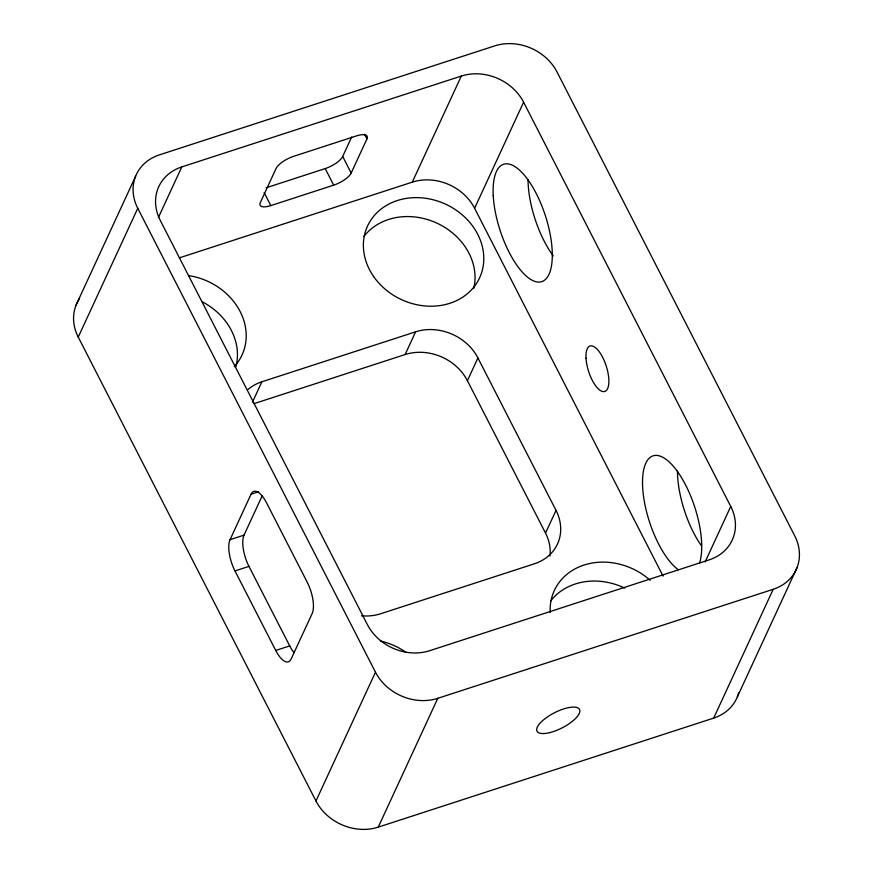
<?xml version="1.0" encoding="UTF-8"?>
<svg xmlns="http://www.w3.org/2000/svg" width="873" height="873" viewBox="0 0 873 873"><rect width="100%" height="100%" fill="white"/><g stroke="black" fill="none" stroke-linecap="round" stroke-linejoin="round"><path stroke-width="1.31" d="M76.115 304.993L135.631 176.193M78.243 337.098L137.759 208.298A47.786 40.704 24.8 0 1 159.312 154.903L494.74 45.876A47.786 40.704 24.8 0 1 557.039 72.012L794.757 535.902A47.786 40.704 24.8 0 1 773.205 589.286L713.688 718.097L378.26 827.124A47.786 40.704 24.8 0 1 315.961 800.988L78.243 337.098A47.786 40.704 24.8 0 1 79.574 298.511M158.417 217.497L181.78 166.929L461.304 76.071A47.786 40.704 24.8 0 1 523.604 102.206L730.756 506.449A47.786 40.704 24.8 0 1 709.203 559.844L429.68 650.701A47.786 40.704 24.8 0 1 367.38 624.577L160.228 220.323A47.786 40.704 24.8 0 1 181.78 166.929M266.167 187.782L325.203 168.587A15.932 5.653 -27.1 0 0 342.685 156.463L351.688 136.985M366.933 138.938A15.932 5.653 -27.1 0 0 356.457 135.904L293.557 156.354A15.932 5.653 -27.1 0 0 276.086 168.467L260.329 202.569A15.932 5.653 -27.1 0 0 270.805 205.602L333.693 185.152A15.932 5.653 -27.1 0 0 351.175 173.04L366.933 138.938L364.499 134.213M252.483 402.126L261.878 381.785L415.613 331.816A47.786 40.704 24.8 0 1 477.924 357.952L556.025 510.367A47.786 40.704 24.8 0 1 534.472 563.762L380.737 613.73A47.786 40.704 24.8 0 1 361.542 615.803M251.053 494.216A23.887 9.21 72 0 1 266.494 502.739L307.241 582.258A23.887 9.21 72 0 1 312.174 613.512L291.167 658.962A23.887 9.21 72 0 1 275.737 650.45L234.979 570.931A23.887 9.21 72 0 1 230.046 539.678L251.053 494.216L258.67 491.739M293.83 652.426A23.887 9.21 72 0 1 289.705 645.911L248.958 566.381A23.887 9.21 72 0 1 244.025 535.138L262.184 495.82M179.358 257.862L412.285 182.141L461.304 76.071M253.956 403.675L405.116 354.547L415.613 331.816M663.076 576.104L474.596 208.276L523.604 102.206M549.968 556.036A47.786 40.704 24.8 0 0 545.527 533.097L467.415 380.672L477.924 357.952M315.961 800.988L375.477 672.188L137.759 208.298M378.26 827.124L437.777 698.324L773.205 589.286M545.527 533.097L556.025 510.367M705.111 561.961L730.756 506.449M737.369 696.807L796.885 568.007M230.046 539.678L244.025 535.138M234.979 570.931L248.958 566.381M275.737 650.45L289.705 645.911M342.685 156.463L351.175 173.04M325.203 168.587L333.693 185.152M264.137 192.584L270.805 205.602M412.285 182.141A47.786 40.704 24.8 0 1 474.596 208.276M437.777 698.324A47.786 40.704 24.8 0 1 375.477 672.188M738.7 692.813A47.786 40.704 24.8 0 1 713.688 718.097M188.71 275.617A61.721 52.566 24.8 0 1 240.413 312.065A61.721 52.566 24.8 0 1 234.248 366.682M202.7 302.047A61.721 52.566 24.8 0 1 235.874 366.791M405.116 354.547A47.786 40.704 24.8 0 1 467.415 380.672M247.877 389.598A47.786 40.704 24.8 0 1 261.878 381.785M363.976 236.419A61.721 52.566 24.8 0 1 437.417 223.379A61.721 52.566 24.8 0 1 473.799 288.243M380.377 641.011A61.721 52.566 24.8 0 1 405.77 652.186M550.219 612.508A61.721 52.566 24.8 0 1 584.179 564.995A61.721 52.566 24.8 0 1 650.123 580.305M550.743 600.908A61.721 52.566 24.8 0 1 624.784 588.151M553.286 255.909A61.721 23.811 72 0 1 528.045 179.445M701.27 545.527A61.721 23.811 72 0 1 677.459 471.027M678.19 569.687A61.721 23.811 72 0 1 642.517 482.758A61.721 23.811 72 0 1 677.677 471.813A61.721 23.811 72 0 1 699.557 563.041M374.255 277.396A61.721 52.566 24.8 0 0 478.153 280.691A61.721 52.566 24.8 0 0 418.353 197.658A61.721 52.566 24.8 0 0 374.255 277.396M493.234 195.541A61.721 23.811 72 0 0 539.863 282.044A61.721 23.811 72 0 0 535.04 191.231A61.721 23.811 72 0 0 493.234 195.541M586.012 358.126A23.887 9.21 72 0 0 604.061 391.606A23.887 9.21 72 0 0 602.195 356.457A23.887 9.21 72 0 0 586.012 358.126M550.001 732.567A23.887 8.479 -27.1 0 0 579.683 709.804A23.887 8.479 -27.1 0 0 545.09 718.61A23.887 8.479 -27.1 0 0 550.001 732.567"/></g></svg>
